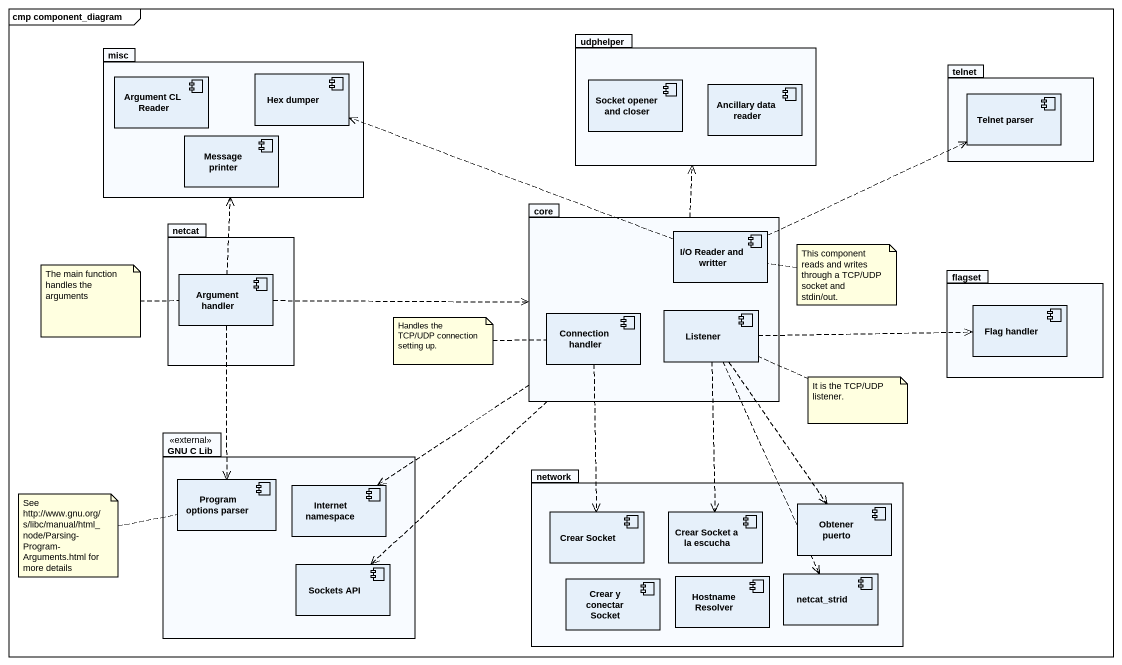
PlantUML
@startuml
mainframe cmp component_diagram
package misc {
  component "Argument CL Reader" as Argument_CL_Reader
  component "Hex dumper" as Hex_dumper
  component "Message printer" as Message_printer
}
package udphelper {
  component "Socket opener and closer" as Socket_opener_and_closer
  component "Ancillary data reader" as Ancillary_data_reader
}
package telnet {
  component "Telnet parser" as Telnet_parser
}
package core {
  component "I/O Reader and writter" as I_O_Reader_and_writter
  component "Connection handler" as Connection_handler
  component Listener
}
package netcat {
  component "Argument handler" as Argument_handler
}
package flagset {
  component "Flag handler" as Flag_handler
}
package "GNU C Lib" as GNU_C_Lib <<external>> {
  component "Program options parser" as Program_options_parser
  component "Internet namespace" as Internet_namespace
  component "Sockets API" as Sockets_API
}
package "network" as network_ {
  component "Crear Socket" as Crear_Socket
  component "Crear Socket a la escucha" as Crear_Socket_a_la_escucha
  component "Obtener puerto" as Obtener_puerto
  component "Crear y conectar Socket" as Crear_y_conectar_Socket
  component "Hostname Resolver" as Hostname_Resolver
  component netcat_strid
}
core .up.> udphelper
core ..> Internet_namespace
core ..> Sockets_API
I_O_Reader_and_writter .left.> Hex_dumper
I_O_Reader_and_writter .right.> Telnet_parser
Argument_handler .up.> misc
Argument_handler .right.> core
Argument_handler ..> Program_options_parser
Connection_handler ..> Crear_Socket
Listener .right.> Flag_handler
Listener ..> Crear_Socket_a_la_escucha
Listener ..> Obtener_puerto
Listener ..> netcat_strid
note right of I_O_Reader_and_writter : This component reads and writes through a TCP/UDP socket and stdin/out.
note left of Argument_handler : The main function handles the arguments
note left of Connection_handler : Handles the TCP/UDP connection setting up.
note right of Listener : It is the TCP/UDP listener.
note left of Program_options_parser : See http://www.gnu.org/s/libc/manual/html_node/Parsing-Program-Arguments.html for more details
@enduml
